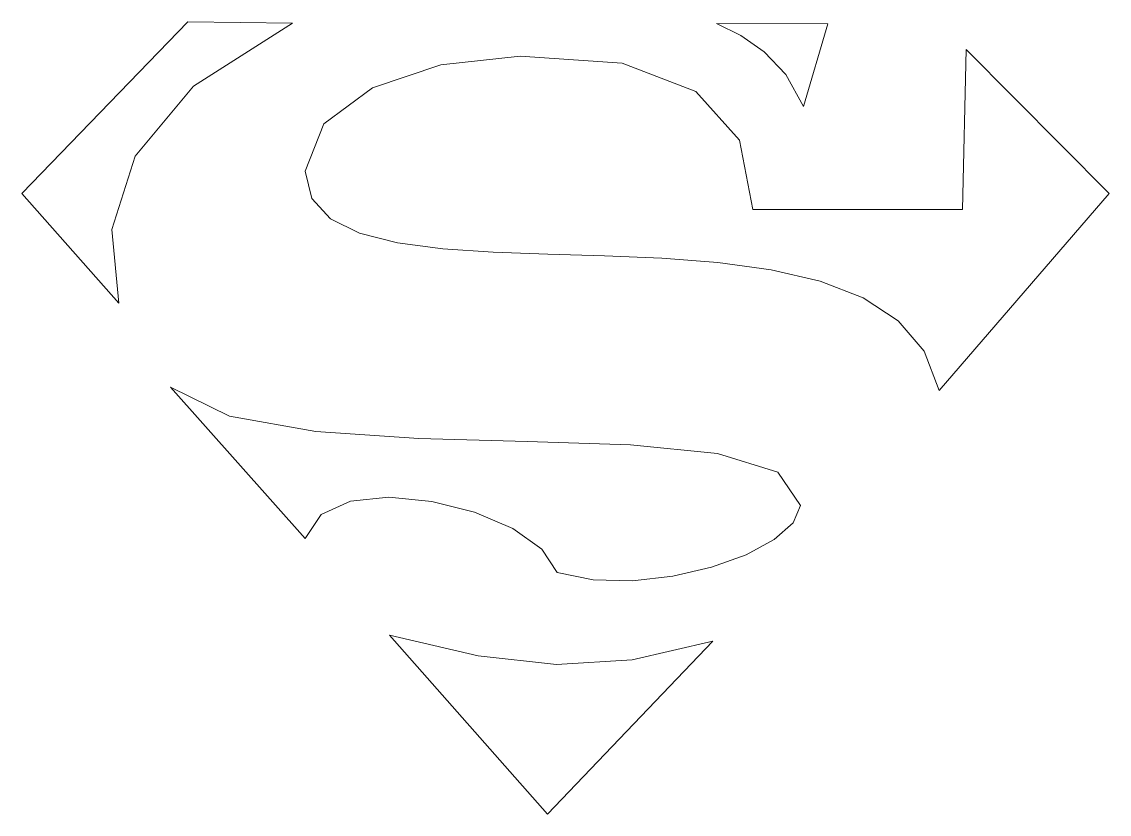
# Model space of a CAD drawing. Extents: x -2.42 to 2.56, y -2.14 to 1.49.
import ezdxf

# ---------------------------------------------------------------- set-up
doc = ezdxf.new("R2010")
doc.units = 0
doc.header["$MEASUREMENT"] = 0

msp = doc.modelspace()

# ---------------------------------------------------------------- linework, layer by layer
at = {"color": 2, "lineweight": 0}
for points in [[(-2.4155, 0.7069), (-1.6545, 1.4934), (-1.1764, 1.4874), (-1.6294, 1.1984), (-1.8968, 0.8777), (-2.0028, 0.5411), (-1.9717, 0.2045), (-2.4155, 0.7069)], [(0.7662, 1.4847), (1.276, 1.484), (1.1643, 1.1047), (1.0828, 1.2518), (0.9846, 1.356), (0.8766, 1.4296), (0.7662, 1.4847)], [(1.9094, 1.366), (1.8928, 0.6331), (0.9316, 0.6331), (0.8705, 0.9503), (0.6703, 1.1737), (0.3345, 1.3028), (-0.1326, 1.3362), (-0.4963, 1.2952), (-0.8101, 1.1899), (-1.0316, 1.0262), (-1.1179, 0.8094), (-1.0877, 0.684), (-1.0021, 0.5905), (-0.8686, 0.5243), (-0.6948, 0.48), (-0.4881, 0.4526), (-0.2562, 0.4369), (-0.0069, 0.4279), (0.2528, 0.4203), (0.5149, 0.4093), (0.7718, 0.3897), (1.0162, 0.3564), (1.2405, 0.3041), (1.4369, 0.228), (1.5982, 0.1227), (1.7167, -0.0168), (1.7847, -0.1956), (2.564, 0.7058), (1.9094, 1.366)], [(-1.7348, -0.1809), (-1.1179, -0.8738), (-1.045, -0.7639), (-0.9102, -0.7031), (-0.7343, -0.6851), (-0.5379, -0.7042), (-0.3421, -0.754), (-0.1672, -0.8289), (-0.0344, -0.9228), (0.036, -1.0299), (0.2007, -1.064), (0.3812, -1.0684), (0.5655, -1.0477), (0.7427, -1.0064), (0.9013, -0.9488), (1.0297, -0.8792), (1.1164, -0.8024), (1.1505, -0.7226), (1.0468, -0.5703), (0.7706, -0.4849), (0.3713, -0.4449), (-0.1015, -0.4292), (-0.598, -0.4162), (-1.0688, -0.3847), (-1.4644, -0.3134), (-1.7348, -0.1809)], [(-0.7322, -1.3174), (-0.3255, -1.4126), (0.0329, -1.4521), (0.379, -1.4311), (0.7492, -1.3448), (-0.0076, -2.1379), (-0.7322, -1.3174)]]:
    msp.add_lwpolyline(points, close=True, dxfattribs=at)

doc.saveas('drawing.dxf')
